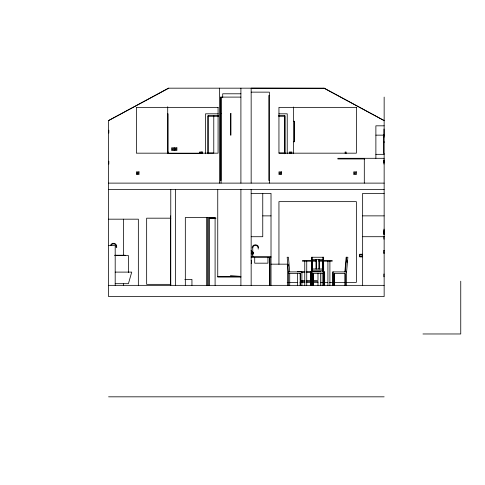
<?xml version="1.0" encoding="UTF-8"?>
<svg xmlns="http://www.w3.org/2000/svg" width="485" height="485" viewBox="0 0 485 485"><rect width="100%" height="100%" fill="white"/><g stroke="black" fill="none" stroke-linecap="round" stroke-linejoin="round"><path stroke-width="0.73" d="M252.643 252.74L252.315 252.97L252.77 252.97M344.859 271.897L346.144 257.25L347.866 257.25L346.587 271.897L346.587 285.344M346.332 258.65L346.46 257.25M345.326 271.897L346.605 257.25M347.005 262.306L347.139 260.827M252.17 247.871C252.085 243.761 258.735 243.761 258.65 247.871M252.661 252.176L252.491 251.824C251.648 252.248 253.431 252.248 252.594 251.824L252.424 252.176M253.012 253.394L252.994 252.94L252.297 252.8L252.006 253.394L252.709 253.309L252.297 253.528M252.958 255.013L252.958 254.558L252.94 255.013L252.061 255.013L252.327 254.419L251.964 254.783L252.352 255.152M384.15 97.103L384.15 296.59L108.573 296.59L108.573 120.535L168.453 88.173L324.271 88.173L384.15 120.589L323.925 88.173M108.573 120.589L168.798 88.173M252.612 253.534L253 253.17L252.636 252.8M251.157 92.138L269.357 92.138L269.357 183.118M240.906 93.793L222.706 93.793L222.706 97.582M269.357 95.448L268.823 95.448L268.823 180.468L269.357 180.468M240.906 97.103L220.493 97.103L220.493 180.468L221.021 180.468L221.021 97.103L221.057 183.118M220.493 113.642L221.021 113.642M167.713 113.811L168.04 113.811L168.04 152.229M218.268 113.811L205.537 113.811L205.537 153.739M278.972 113.811L287.229 113.811L287.229 153.739M218.644 115.794L207.853 115.794L207.853 153.654M278.608 115.794L284.913 115.794L284.913 153.654M208.186 116.127L218.644 116.127M278.608 116.127L284.586 116.127M293.504 121.25L294.498 121.25L294.498 141.766L293.504 141.766M294.498 121.917L294.498 141.105M384.15 125.821L375.881 125.821L375.881 158.304M108.573 130.271L108.973 130.271M108.573 132.92L108.973 132.92M375.881 135.145L384.15 135.145M383.489 141.766L384.15 141.766M383.489 142.426L384.15 142.426M167.713 152.017L168.107 152.017L168.107 153.672M207.762 153.011L213.776 153.011L213.776 115.594M278.948 153.011L284.962 153.011M384.15 153.345L383.489 153.345L383.489 134.963M167.713 153.472L199.474 153.472M375.881 154.333L384.15 154.333M384.15 158.304L337.833 158.304L337.833 158.965L364.726 158.965M383.756 159.959L384.15 159.959M383.756 160.286L384.15 160.286M108.573 161.287L108.973 161.287M383.756 161.287L384.15 161.287M383.756 162.275L384.15 162.275M383.756 162.602L384.15 162.602M108.573 163.93L108.973 163.93M383.756 163.93L384.15 163.93M108.495 183.118L384.156 183.118M108.573 189.405L384.15 189.405M251.163 193.376L271.018 193.376L271.018 285.344M384.15 193.376L362.647 193.376L362.647 285.344M262.755 215.873L271.018 215.873M362.647 215.867L384.15 215.867M170.768 216.031L170.441 216.031L170.441 285.344M215.904 218.02L208.847 218.02L208.847 285.344M170.835 218.183L146.658 218.183L146.658 284.349L170.835 284.349M209.18 218.347L215.904 218.347M108.573 219.178L138.346 219.178L138.346 285.344M383.756 230.757L384.15 230.757M383.756 231.418L384.15 231.418M383.756 233.406L384.15 233.406M383.756 234.067L384.15 234.067M383.756 236.383L384.15 236.383M251.175 236.716L262.755 236.716L262.755 193.376M362.647 236.71L384.15 236.71M383.756 239.026L384.15 239.026M108.573 245.64L115.194 245.64L115.194 285.344M258.038 248.89L258.65 248.89M251.157 250.606L251.557 250.606L251.557 253.255L251.157 253.255M383.756 250.606L384.15 250.606M251.157 250.933L251.557 250.933M383.756 250.933L384.15 250.933M383.756 252.921L384.15 252.921M383.756 253.249L384.15 253.255M114.824 255.237L125.118 255.237L125.118 255.565M114.824 255.565L128.422 255.565L128.422 272.582M251.588 256.353L253.425 256.353M251.163 256.565L271.018 256.565M323.701 257.25L311.588 257.25L311.588 271.897M251.163 257.553L271.018 257.553M312.243 259.348L323.046 259.348M251.157 260.53L251.557 260.53L251.557 263.179L251.157 263.179M316.578 260.53L302.44 260.53L302.44 261.191L316.578 261.191M318.815 260.53L332.213 260.53L332.213 261.191L318.815 261.191M271.054 264.167L287.55 264.167L287.55 285.344M312.243 268.963L323.046 268.963M312.243 270.218L323.046 270.218M297.475 271.448L304.944 271.448M306.441 271.448L320.633 271.448M289.715 271.897L288.436 257.25L287.175 257.25L288.454 271.897L301.9 271.897L301.9 285.344M346.587 271.897L332.674 271.897L332.674 285.344M115.194 272.109L131.732 272.109L128.422 283.689L115.194 283.689M301.609 272.437L304.586 272.437M306.077 272.437L310.546 272.437M288.454 273.576L300.639 273.576L300.639 285.344M312.655 273.576L322.628 273.576M323.137 273.576L324.404 273.576L324.404 285.344M383.756 274.098L384.15 274.098M217.747 276.408L240.906 276.408L230.405 275.638M383.756 276.741L384.15 276.741M240.906 277.068L217.747 277.068L217.747 189.405M184.815 279.384L191.945 279.384L191.945 285.344M304.586 280.378L300.124 280.378L300.124 273.164M306.077 280.378L310.546 280.378M312.776 280.378L317.984 280.378L317.984 273.164M304.586 281.373L300.124 281.373L300.124 285.344M306.077 281.373L310.546 281.373M312.776 281.373L317.984 281.373L317.984 285.344M287.217 282.367L297.741 282.367M299.991 282.367L304.501 282.367M306.005 282.367L310.515 282.367M312.77 282.367L318.033 282.367M320.288 282.367L322.543 282.367M324.047 282.367L327.799 282.367M329.303 282.367L345.09 282.367M346.593 282.367L356.36 282.367L356.36 201.645L278.948 201.645L278.948 264.258M108.573 285.344L384.15 285.344M422.962 333.971L460.75 333.971L460.75 281.197M108.573 396.827L384.15 396.827M324.235 88.337L251.157 88.173L251.157 183.118M258.038 247.932C258.05 246.125 256.086 244.773 254.413 245.471C251.685 246.829 253.152 250.472 252.782 252.818M288.229 264.525L288.357 266.004M346.181 153.436L346.096 152.017L345.102 152.017L345.193 153.521M202.506 153.436L202.421 152.017L199.584 152.017L199.584 153.339M201.427 152.017L201.517 153.521M383.987 128.992L383.987 137.267M383.987 229.102L383.987 234.728M383.884 160.62L383.884 163.269M383.884 231.418L383.884 233.406M383.884 237.044L383.884 238.365M383.884 251.266L383.884 252.594M383.884 274.759L383.884 276.08M364.302 158.304L364.302 183.118M345.326 285.344L345.326 273.576L333.935 273.576L333.935 285.344M344.859 273.576L344.859 285.344M334.401 273.576L334.401 285.344M333.14 271.897L333.14 285.344M329.897 261.191L329.897 285.344M327.908 261.191L327.908 285.344M324.653 285.344L324.653 271.897L310.636 271.897L310.636 285.344M324.55 273.576L324.55 285.344M324.501 271.897L324.501 285.344M323.701 271.897L323.598 257.25L323.55 271.897M323.55 273.576L323.55 285.344M323.453 257.25L323.453 285.344M323.071 259.445L323.071 271.897M322.968 259.445L322.919 271.897M322.822 257.25L322.822 271.897M322.185 273.576L322.185 285.344M320.633 273.164L320.633 285.344M319.191 259.348L319.191 268.963M319.039 259.348L319.039 268.963M316.25 259.348L316.25 268.963M316.099 259.348L316.099 268.963M313.098 273.576L313.098 285.344M312.855 273.576L312.855 285.344M312.467 259.445L312.467 271.897M312.316 257.25L312.37 271.897M312.219 259.445L312.219 271.897M311.685 257.25L311.685 285.344M311.588 285.344L311.588 273.576L310.733 273.576L310.733 285.344M306.738 261.191L306.738 285.344M304.756 261.191L304.756 285.344M297.475 273.164L297.475 285.344M293.504 107.009L293.504 153.727M291.915 153.345L291.915 152.023L289.272 152.023L289.272 153.345M291.588 153.672L291.588 152.351L289.6 152.351L289.6 153.672M290.594 152.351L290.594 153.672M289.715 273.576L289.715 285.344M288.454 271.897L288.454 285.344M284.901 115.794L284.901 153.618M284.586 115.794L284.586 153.763M270.024 257.553L270.024 285.344M269.496 257.553L269.496 285.344M267.944 257.299L267.944 263.179L254.71 263.179L254.71 257.299M251.157 189.405L251.163 285.344M240.906 88.173L240.906 183.118M240.906 189.405L240.906 285.344M219.402 88.173L219.402 183.118M215.097 285.344L215.097 217.522L185.325 217.522L185.325 285.344M209.18 218.02L209.18 285.344M208.186 115.794L208.186 153.763M207.162 217.522L207.162 285.344M206.865 217.541L206.865 285.344M202.233 152.017L202.233 153.339M200.905 153.672L200.905 152.351L199.917 152.351L199.917 153.672M175.4 189.405L175.4 285.344M174.248 147.81L174.248 150.459M170.768 189.405L170.768 285.344M167.713 106.724L167.713 153.618M123.463 219.178L123.463 255.268M123.463 283.84L123.463 285.344M108.84 130.932L108.84 132.259M108.84 161.948L108.84 163.269M110.519 245.234A3.243 3.243 0 0 1 116.515 245.234L116.758 247.465L116.145 247.465L115.945 245.471A2.625 2.625 0 0 0 111.095 245.471M251.472 252.503L251.479 252.97L251.472 252.503M253.382 252.503L253.388 252.97L253.382 252.503M251.612 252.455L251.612 252.97L251.612 252.455M253.522 252.455L253.522 252.97L253.522 252.455M218.08 107.361L136.364 107.361L136.364 153.175L218.08 153.175L218.08 107.361M356.366 107.361L278.948 107.361L278.948 153.175L356.366 153.175L356.366 107.361M230.945 113.642L230.417 113.642L230.417 135.145L230.945 135.145L230.945 113.642M176.898 147.81L171.605 147.81L171.605 150.459L176.898 150.459L176.898 147.81M139.019 171.872L136.37 171.872L136.37 174.515L139.019 174.515L139.019 171.872M281.603 171.872L278.954 171.872L278.954 174.515L281.603 174.515L281.603 171.872M356.378 171.872L353.729 171.872L353.729 174.515L356.378 174.515L356.378 171.872M362.319 254.243L359.67 254.243L359.67 256.892L362.319 256.892L362.319 254.243M361.986 254.576L360.003 254.576L360.003 256.559L361.986 256.559L361.986 254.576M313.001 285.344L313.001 273.576L312.952 285.344M175.103 149.598A0.661 0.661 0 0 0 176.213 149.307A0.661 0.661 0 0 0 175.4 148.495A0.661 0.661 0 0 0 175.103 149.598M172.46 149.598A0.661 0.661 0 0 0 173.563 149.307A0.661 0.661 0 0 0 172.757 148.495A0.661 0.661 0 0 0 172.46 149.598M137.364 173.769A0.661 0.661 0 0 0 138.352 173.194A0.661 0.661 0 0 0 137.364 172.624A0.661 0.661 0 0 0 137.364 173.769M354.583 173.66A0.661 0.661 0 0 0 355.693 173.363A0.661 0.661 0 0 0 354.881 172.557A0.661 0.661 0 0 0 354.583 173.66M279.948 173.769A0.661 0.661 0 0 0 280.942 173.194A0.661 0.661 0 0 0 279.948 172.624A0.661 0.661 0 0 0 279.948 173.769"/></g></svg>
